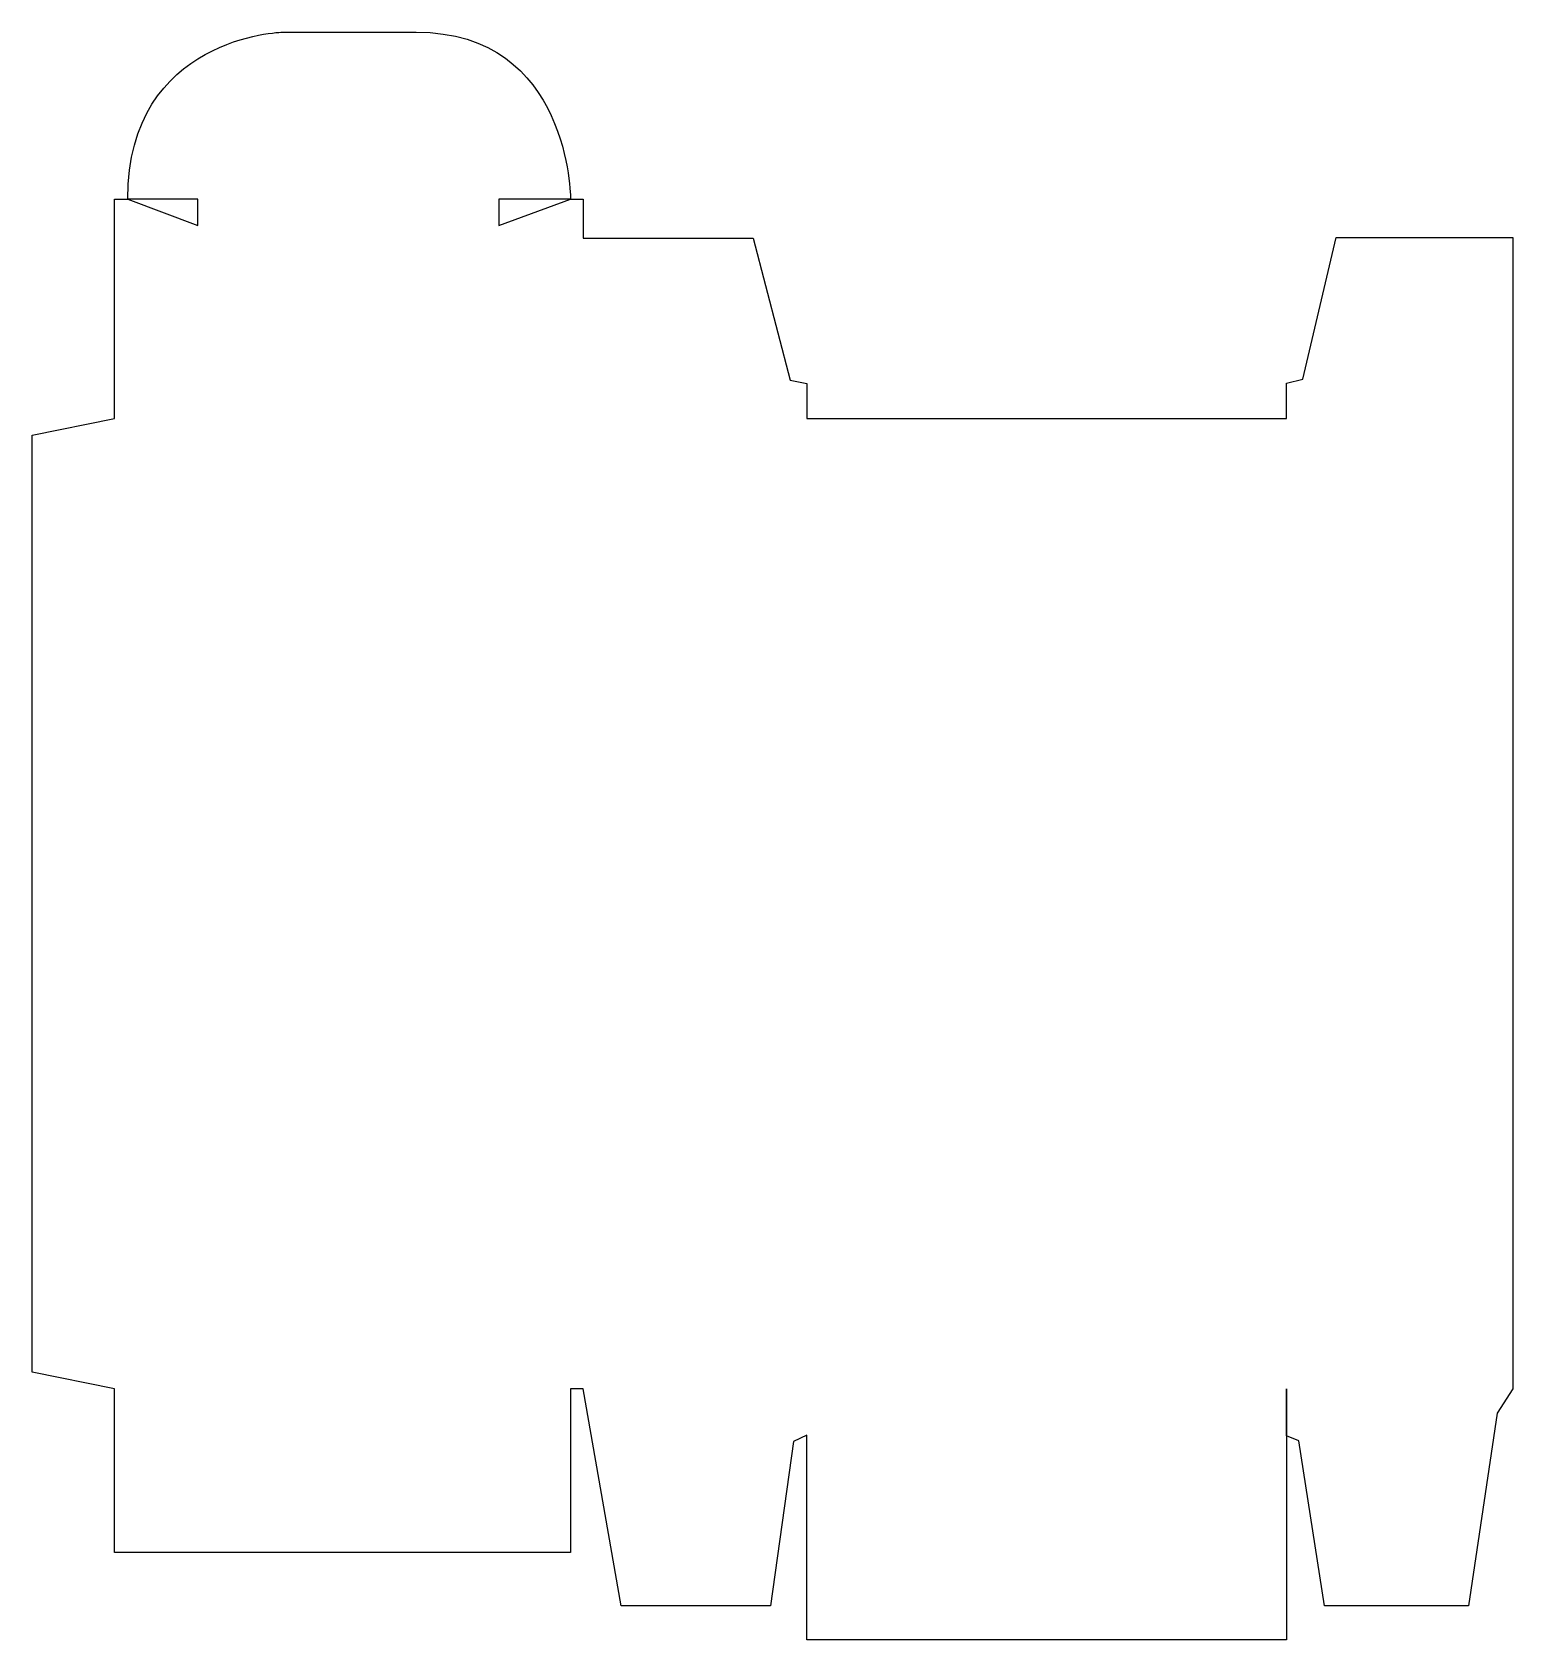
# Model space of a CAD drawing. Header units: centimetres. Extents: x -8.9 to 8.9, y -9.6 to 9.6.
import ezdxf

# ---------------------------------------------------------------- set-up
doc = ezdxf.new("R2010")
doc.units = ezdxf.units.CM
doc.header["$MEASUREMENT"] = 0
doc.layers.add('Camada 1', color=7, linetype='Continuous')

msp = doc.modelspace()

# ---------------------------------------------------------------- linework, layer by layer
at = {"layer": 'Camada 1'}
for points, knots in [([(6.74841, 7.16318), (6.74841, 7.16318), (6.34947, 5.46921), (6.34947, 5.46921), (6.34947, 5.46921), (6.34947, 5.46921), (6.15445, 5.42182), (6.15445, 5.42182), (6.15445, 5.42182), (6.15445, 5.42182), (6.15445, 4.99687), (6.15445, 4.99687), (6.15445, 4.99687), (6.15445, 4.99687), (0.41227, 4.99688), (0.41227, 4.99688), (0.41227, 4.99688), (0.41227, 4.99688), (0.41227, 5.41503), (0.41227, 5.41503), (0.41227, 5.41503), (0.41227, 5.41503), (0.21246, 5.45781), (0.21246, 5.45781), (0.21246, 5.45781), (0.21246, 5.45781), (-0.2308, 7.15554), (-0.2308, 7.15554), (-0.2308, 7.15554), (-0.2308, 7.15554), (-2.26758, 7.15554), (-2.26758, 7.15554), (-2.26758, 7.15554), (-2.26758, 7.15554), (-2.26758, 7.62414), (-2.26758, 7.62414), (-2.26758, 7.62414), (-2.26758, 7.62414), (-2.41797, 7.62395), (-2.41797, 7.62395), (-2.41797, 7.62395), (-2.41797, 7.62395), (-2.41797, 9.62174), (-4.26894, 9.62174), (-4.26894, 9.62174), (-4.26894, 9.62174), (-5.86724, 9.6218), (-5.86724, 9.6218), (-5.86724, 9.6218), (-5.86724, 9.6218), (-7.72043, 9.57619), (-7.72043, 7.62417), (-7.72043, 7.62417), (-7.72043, 7.62417), (-7.87807, 7.62414), (-7.87807, 7.62414), (-7.87807, 7.62414), (-7.87807, 7.62414), (-7.87807, 4.99691), (-7.87807, 4.99691), (-7.87807, 4.99691), (-7.87807, 4.99691), (-7.87802, 4.99691), (-7.87802, 4.99691), (-7.87802, 4.99691), (-7.87802, 4.99691), (-8.86582, 4.79659), (-8.86582, 4.79659), (-8.86582, 4.79659), (-8.86582, 4.79659), (-8.86582, -6.41859), (-8.86582, -6.41859), (-8.86582, -6.41859), (-8.86582, -6.41859), (-7.87805, -6.61885), (-7.87805, -6.61885), (-7.87805, -6.61885), (-7.87805, -6.61885), (-7.87805, -8.5756), (-7.87805, -8.5756), (-7.87805, -8.5756), (-7.87805, -8.5756), (-2.41797, -8.57561), (-2.41797, -8.57561), (-2.41797, -8.57561), (-2.41797, -8.57561), (-2.41797, -6.61886), (-2.41797, -6.61886), (-2.41797, -6.61886), (-2.41797, -6.61886), (-2.4158, -6.61886), (-2.4158, -6.61886), (-2.4158, -6.61886), (-2.4158, -6.61886), (-2.26755, -6.6178), (-2.26755, -6.6178), (-2.26755, -6.6178), (-2.26755, -6.6178), (-1.81043, -9.21426), (-1.81043, -9.21426), (-1.81043, -9.21426), (-1.81043, -9.21426), (-0.02312, -9.21426), (-0.02312, -9.21426), (-0.02312, -9.21426), (-0.02312, -9.21426), (0.24972, -7.24957), (0.24972, -7.24957), (0.24972, -7.24957), (0.24972, -7.24957), (0.41233, -7.17139), (0.41233, -7.17139), (0.41233, -7.17139), (0.41233, -7.17139), (0.41233, -9.62178), (0.41233, -9.62178), (0.41233, -9.62178), (0.41233, -9.62178), (6.15447, -9.62177), (6.15447, -9.62177), (6.15447, -9.62177), (6.15447, -9.62177), (6.15447, -6.61888), (6.15447, -6.61888), (6.15447, -6.61888), (6.15447, -6.61888), (6.15447, -7.17919), (6.15447, -7.17919), (6.15447, -7.17919), (6.15447, -7.17919), (6.30158, -7.24123), (6.30158, -7.24123), (6.30158, -7.24123), (6.30158, -7.24123), (6.61104, -9.21428), (6.61104, -9.21428), (6.61104, -9.21428), (6.61104, -9.21428), (8.3348, -9.21429), (8.3348, -9.21429), (8.3348, -9.21429), (8.3348, -9.21429), (8.67643, -6.90908), (8.67643, -6.90908), (8.67643, -6.90908), (8.67643, -6.90908), (8.86585, -6.61888), (8.86585, -6.61888), (8.86585, -6.61888), (8.86585, -6.61888), (8.86584, 4.99691), (8.86584, 4.99691), (8.86584, 4.99691), (8.86584, 4.99691), (8.86584, 7.16318), (8.86584, 7.16318), (8.86584, 7.16318), (8.86584, 7.16318), (6.74841, 7.16318), (6.74841, 7.16318)], [0, 0, 0, 0, 0.02439024, 0.02439024, 0.02439024, 0.02439024, 0.04878049, 0.04878049, 0.04878049, 0.04878049, 0.07317073, 0.07317073, 0.07317073, 0.07317073, 0.09756098, 0.09756098, 0.09756098, 0.09756098, 0.12195122, 0.12195122, 0.12195122, 0.12195122, 0.14634146, 0.14634146, 0.14634146, 0.14634146, 0.17073171, 0.17073171, 0.17073171, 0.17073171, 0.19512195, 0.19512195, 0.19512195, 0.19512195, 0.2195122, 0.2195122, 0.2195122, 0.2195122, 0.24390244, 0.24390244, 0.24390244, 0.24390244, 0.26829268, 0.26829268, 0.26829268, 0.26829268, 0.29268293, 0.29268293, 0.29268293, 0.29268293, 0.31707317, 0.31707317, 0.31707317, 0.31707317, 0.34146341, 0.34146341, 0.34146341, 0.34146341, 0.36585366, 0.36585366, 0.36585366, 0.36585366, 0.3902439, 0.3902439, 0.3902439, 0.3902439, 0.41463415, 0.41463415, 0.41463415, 0.41463415, 0.43902439, 0.43902439, 0.43902439, 0.43902439, 0.46341463, 0.46341463, 0.46341463, 0.46341463, 0.48780488, 0.48780488, 0.48780488, 0.48780488, 0.51219512, 0.51219512, 0.51219512, 0.51219512, 0.53658537, 0.53658537, 0.53658537, 0.53658537, 0.56097561, 0.56097561, 0.56097561, 0.56097561, 0.58536585, 0.58536585, 0.58536585, 0.58536585, 0.6097561, 0.6097561, 0.6097561, 0.6097561, 0.63414634, 0.63414634, 0.63414634, 0.63414634, 0.65853659, 0.65853659, 0.65853659, 0.65853659, 0.68292683, 0.68292683, 0.68292683, 0.68292683, 0.70731707, 0.70731707, 0.70731707, 0.70731707, 0.73170732, 0.73170732, 0.73170732, 0.73170732, 0.75609756, 0.75609756, 0.75609756, 0.75609756, 0.7804878, 0.7804878, 0.7804878, 0.7804878, 0.80487805, 0.80487805, 0.80487805, 0.80487805, 0.82926829, 0.82926829, 0.82926829, 0.82926829, 0.85365854, 0.85365854, 0.85365854, 0.85365854, 0.87804878, 0.87804878, 0.87804878, 0.87804878, 0.90243902, 0.90243902, 0.90243902, 0.90243902, 0.92682927, 0.92682927, 0.92682927, 0.92682927, 0.95121951, 0.95121951, 0.95121951, 0.95121951, 1, 1, 1, 1]), ([(-7.72041, 7.62417), (-7.72041, 7.62417), (-6.88147, 7.62417), (-6.88147, 7.62417), (-6.88147, 7.62417), (-6.88147, 7.62417), (-6.88147, 7.30582), (-6.88147, 7.30582), (-6.88147, 7.30582), (-6.88147, 7.30582), (-7.72041, 7.62417), (-7.72041, 7.62417)], [0, 0, 0, 0, 0.25, 0.25, 0.25, 0.25, 0.5, 0.5, 0.5, 0.5, 1, 1, 1, 1]), ([(-3.27753, 7.30929), (-3.27753, 7.30929), (-3.27753, 7.62417), (-3.27753, 7.62417), (-3.27753, 7.62417), (-3.27753, 7.62417), (-2.41797, 7.62417), (-2.41797, 7.62417), (-2.41797, 7.62417), (-2.41797, 7.62417), (-3.27753, 7.30929), (-3.27753, 7.30929)], [0, 0, 0, 0, 0.25, 0.25, 0.25, 0.25, 0.5, 0.5, 0.5, 0.5, 1, 1, 1, 1])]:
    msp.add_open_spline(points, degree=3, knots=knots, dxfattribs=at)

doc.saveas('drawing.dxf')
